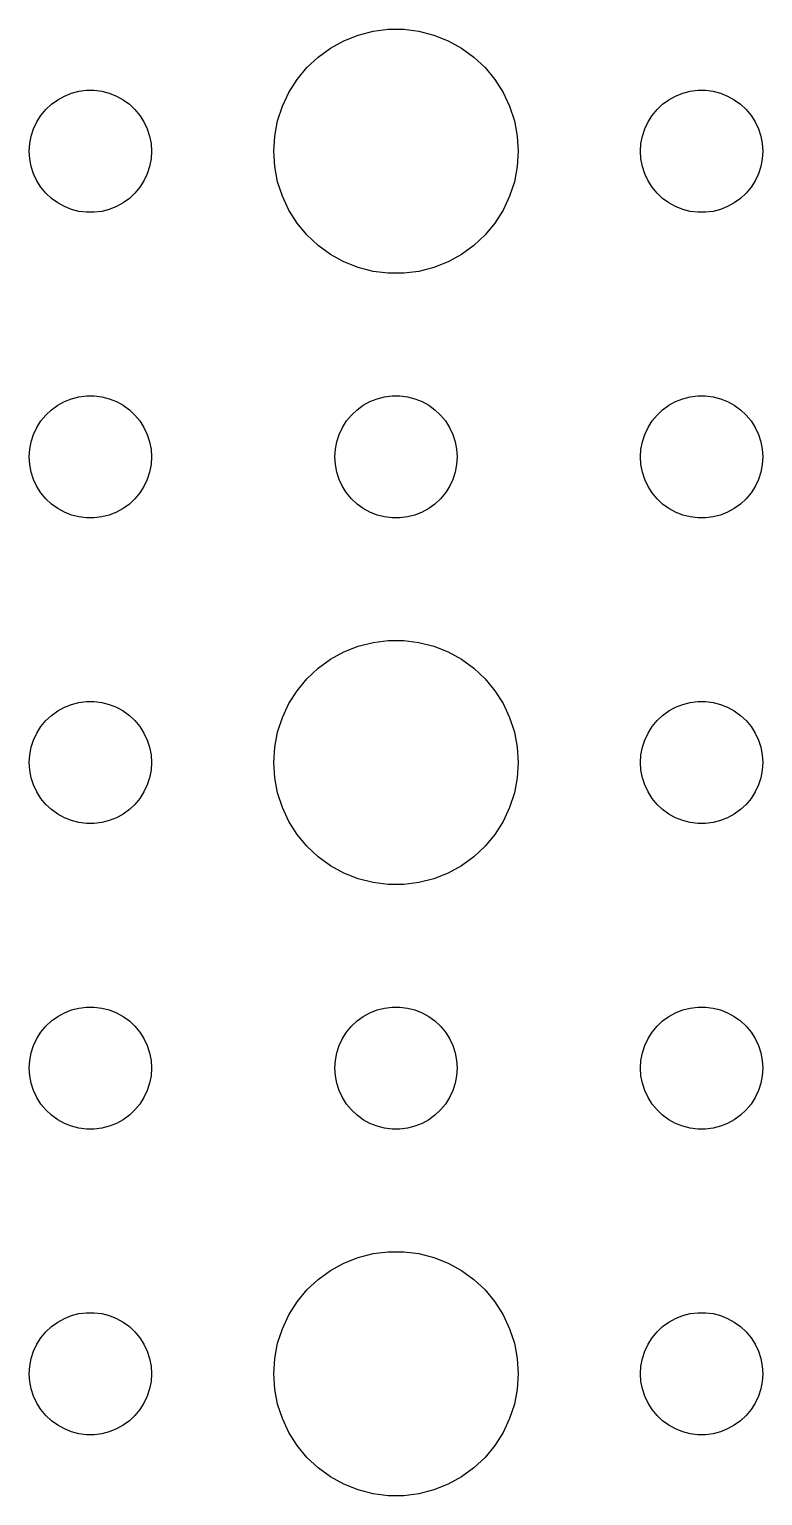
# Model space of a CAD drawing. Header units: metres. Extents: x -157 to 157, y -157 to 157.
# Drawn here: x 6 to 24, y -122.99 to -87.01 of the extents above; entities that cross this region are included whole.
import ezdxf

# ---------------------------------------------------------------- set-up
doc = ezdxf.new("R2010")
doc.units = ezdxf.units.M

msp = doc.modelspace()

# ---------------------------------------------------------------- linework, layer by layer
for p, q in [((14.0729, -87.1468), (14.4379, -87.0531)), ((14.4379, -87.0531), (14.8116, -87.0059)), ((14.8116, -87.0059), (15.1884, -87.0059)), ((15.1884, -87.0059), (15.5621, -87.0531)), ((15.5621, -87.0531), (15.927, -87.1468)), ((13.3925, -87.467), (13.7227, -87.2855)), ((13.7227, -87.2855), (14.0729, -87.1468)), ((15.927, -87.1468), (16.2773, -87.2855)), ((16.2773, -87.2855), (16.6075, -87.467)), ((12.8131, -87.9464), (13.0877, -87.6885)), ((13.0877, -87.6885), (13.3925, -87.467)), ((16.6075, -87.467), (16.9123, -87.6885)), ((16.9123, -87.6885), (17.1869, -87.9464)), ((12.5729, -88.2366), (12.8131, -87.9464)), ((17.1869, -87.9464), (17.427, -88.2366)), ((7.03647, -88.5734), (7.21892, -88.5266)), ((7.21892, -88.5266), (7.40581, -88.503)), ((7.40581, -88.503), (7.59418, -88.503)), ((7.59418, -88.503), (7.78107, -88.5266)), ((7.78107, -88.5266), (7.96352, -88.5734)), ((12.3711, -88.5547), (12.5729, -88.2366)), ((17.427, -88.2366), (17.6289, -88.5547)), ((22.0365, -88.5734), (22.2189, -88.5266)), ((22.2189, -88.5266), (22.4058, -88.503)), ((22.4058, -88.503), (22.5942, -88.503)), ((22.5942, -88.503), (22.7811, -88.5266)), ((22.7811, -88.5266), (22.9635, -88.5734)), ((6.40654, -88.9732), (6.54385, -88.8442)), ((6.54385, -88.8442), (6.69626, -88.7335)), ((6.69626, -88.7335), (6.86133, -88.6428)), ((6.86133, -88.6428), (7.03647, -88.5734)), ((7.96352, -88.5734), (8.13866, -88.6428)), ((8.13866, -88.6428), (8.30373, -88.7335)), ((8.30373, -88.7335), (8.45613, -88.8442)), ((8.45613, -88.8442), (8.59344, -88.9732)), ((12.2107, -88.8956), (12.3711, -88.5547)), ((17.6289, -88.5547), (17.7893, -88.8956)), ((21.4065, -88.9732), (21.5439, -88.8442)), ((21.5439, -88.8442), (21.6963, -88.7335)), ((21.6963, -88.7335), (21.8613, -88.6428)), ((21.8613, -88.6428), (22.0365, -88.5734)), ((22.9635, -88.5734), (23.1387, -88.6428)), ((23.1387, -88.6428), (23.3037, -88.7335)), ((23.3037, -88.7335), (23.4561, -88.8442)), ((23.4561, -88.8442), (23.5934, -88.9732)), ((6.18553, -89.2774), (6.28647, -89.1183)), ((6.28647, -89.1183), (6.40654, -88.9732)), ((8.59344, -88.9732), (8.71352, -89.1183)), ((8.71352, -89.1183), (8.81445, -89.2774)), ((12.0942, -89.2539), (12.2107, -88.8956)), ((17.7893, -88.8956), (17.9057, -89.2539)), ((21.1855, -89.2774), (21.2865, -89.1183)), ((21.2865, -89.1183), (21.4065, -88.9732)), ((23.5934, -88.9732), (23.7135, -89.1183)), ((23.7135, -89.1183), (23.8145, -89.2774)), ((6.04712, -89.627), (6.10533, -89.4478)), ((6.10533, -89.4478), (6.18553, -89.2774)), ((8.81445, -89.2774), (8.89465, -89.4478)), ((8.89465, -89.4478), (8.95287, -89.627)), ((12.0237, -89.624), (12.0942, -89.2539)), ((17.9057, -89.2539), (17.9763, -89.624)), ((21.0471, -89.627), (21.1053, -89.4478)), ((21.1053, -89.4478), (21.1855, -89.2774)), ((23.8145, -89.2774), (23.8947, -89.4478)), ((23.8947, -89.4478), (23.9529, -89.627)), ((6, -90), (6.01183, -89.812)), ((6.01183, -89.812), (6.04712, -89.627)), ((8.95287, -89.627), (8.98816, -89.812)), ((8.98816, -89.812), (9, -90)), ((12, -90), (12.0237, -89.624)), ((17.9763, -89.624), (18, -90)), ((21, -90), (21.0118, -89.812)), ((21.0118, -89.812), (21.0471, -89.627)), ((23.9529, -89.627), (23.9882, -89.812)), ((23.9882, -89.812), (24, -90)), ((6.01183, -90.188), (6, -90)), ((6.04712, -90.373), (6.01183, -90.188)), ((8.98816, -90.188), (8.95287, -90.373)), ((9, -90), (8.98816, -90.188)), ((12.0237, -90.376), (12, -90)), ((18, -90), (17.9763, -90.376)), ((21.0118, -90.188), (21, -90)), ((21.0471, -90.373), (21.0118, -90.188)), ((23.9882, -90.188), (23.9529, -90.373)), ((24, -90), (23.9882, -90.188)), ((6.10533, -90.5522), (6.04712, -90.373)), ((6.18553, -90.7226), (6.10533, -90.5522)), ((8.89465, -90.5522), (8.81445, -90.7226)), ((8.95287, -90.373), (8.89465, -90.5522)), ((12.0942, -90.7461), (12.0237, -90.376)), ((17.9763, -90.376), (17.9057, -90.7461)), ((21.1053, -90.5522), (21.0471, -90.373)), ((21.1855, -90.7226), (21.1053, -90.5522)), ((23.8947, -90.5522), (23.8145, -90.7226)), ((23.9529, -90.373), (23.8947, -90.5522)), ((6.28647, -90.8817), (6.18553, -90.7226)), ((6.40654, -91.0268), (6.28647, -90.8817)), ((6.54385, -91.1558), (6.40654, -91.0268)), ((8.59344, -91.0268), (8.45613, -91.1558)), ((8.71352, -90.8817), (8.59344, -91.0268)), ((8.81445, -90.7226), (8.71352, -90.8817)), ((12.2107, -91.1044), (12.0942, -90.7461)), ((17.9057, -90.7461), (17.7893, -91.1044)), ((21.2865, -90.8817), (21.1855, -90.7226)), ((21.4065, -91.0268), (21.2865, -90.8817)), ((21.5439, -91.1558), (21.4065, -91.0268)), ((23.5934, -91.0268), (23.4561, -91.1558)), ((23.7135, -90.8817), (23.5934, -91.0268)), ((23.8145, -90.7226), (23.7135, -90.8817)), ((6.69626, -91.2665), (6.54385, -91.1558)), ((6.86133, -91.3572), (6.69626, -91.2665)), ((7.03647, -91.4266), (6.86133, -91.3572)), ((8.13866, -91.3572), (7.96352, -91.4266)), ((8.30373, -91.2665), (8.13866, -91.3572)), ((8.45613, -91.1558), (8.30373, -91.2665)), ((12.3711, -91.4453), (12.2107, -91.1044)), ((17.7893, -91.1044), (17.6289, -91.4453)), ((21.6963, -91.2665), (21.5439, -91.1558)), ((21.8613, -91.3572), (21.6963, -91.2665)), ((22.0365, -91.4266), (21.8613, -91.3572)), ((23.1387, -91.3572), (22.9635, -91.4266)), ((23.3037, -91.2665), (23.1387, -91.3572)), ((23.4561, -91.1558), (23.3037, -91.2665)), ((7.21892, -91.4734), (7.03647, -91.4266)), ((7.40581, -91.497), (7.21892, -91.4734)), ((7.59418, -91.497), (7.40581, -91.497)), ((7.78107, -91.4734), (7.59418, -91.497)), ((7.96352, -91.4266), (7.78107, -91.4734)), ((12.5729, -91.7634), (12.3711, -91.4453)), ((12.8131, -92.0536), (12.5729, -91.7634)), ((17.427, -91.7634), (17.1869, -92.0536)), ((17.6289, -91.4453), (17.427, -91.7634)), ((22.2189, -91.4734), (22.0365, -91.4266)), ((22.4058, -91.497), (22.2189, -91.4734)), ((22.5942, -91.497), (22.4058, -91.497)), ((22.7811, -91.4734), (22.5942, -91.497)), ((22.9635, -91.4266), (22.7811, -91.4734)), ((13.0877, -92.3115), (12.8131, -92.0536)), ((17.1869, -92.0536), (16.9123, -92.3115)), ((13.3925, -92.533), (13.0877, -92.3115)), ((16.9123, -92.3115), (16.6075, -92.533)), ((13.7227, -92.7145), (13.3925, -92.533)), ((14.0729, -92.8532), (13.7227, -92.7145)), ((16.2773, -92.7145), (15.927, -92.8532)), ((16.6075, -92.533), (16.2773, -92.7145)), ((14.4379, -92.9469), (14.0729, -92.8532)), ((14.8116, -92.9941), (14.4379, -92.9469)), ((15.1884, -92.9941), (14.8116, -92.9941)), ((15.5621, -92.9469), (15.1884, -92.9941)), ((15.927, -92.8532), (15.5621, -92.9469)), ((6.86133, -96.1428), (7.03647, -96.0734)), ((7.03647, -96.0734), (7.21892, -96.0266)), ((7.21892, -96.0266), (7.40581, -96.003)), ((7.40581, -96.003), (7.59418, -96.003)), ((7.59418, -96.003), (7.78107, -96.0266)), ((7.78107, -96.0266), (7.96352, -96.0734)), ((7.96352, -96.0734), (8.13866, -96.1428)), ((14.3613, -96.1428), (14.5365, -96.0734)), ((14.5365, -96.0734), (14.7189, -96.0266)), ((14.7189, -96.0266), (14.9058, -96.003)), ((14.9058, -96.003), (15.0942, -96.003)), ((15.0942, -96.003), (15.2811, -96.0266)), ((15.2811, -96.0266), (15.4635, -96.0734)), ((15.4635, -96.0734), (15.6387, -96.1428)), ((21.8613, -96.1428), (22.0365, -96.0734)), ((22.0365, -96.0734), (22.2189, -96.0266)), ((22.2189, -96.0266), (22.4058, -96.003)), ((22.4058, -96.003), (22.5942, -96.003)), ((22.5942, -96.003), (22.7811, -96.0266)), ((22.7811, -96.0266), (22.9635, -96.0734)), ((22.9635, -96.0734), (23.1387, -96.1428)), ((6.40654, -96.4732), (6.54385, -96.3442)), ((6.54385, -96.3442), (6.69626, -96.2335)), ((6.69626, -96.2335), (6.86133, -96.1428)), ((8.13866, -96.1428), (8.30373, -96.2335)), ((8.30373, -96.2335), (8.45613, -96.3442)), ((8.45613, -96.3442), (8.59344, -96.4732)), ((13.9065, -96.4732), (14.0439, -96.3442)), ((14.0439, -96.3442), (14.1963, -96.2335)), ((14.1963, -96.2335), (14.3613, -96.1428)), ((15.6387, -96.1428), (15.8037, -96.2335)), ((15.8037, -96.2335), (15.9561, -96.3442)), ((15.9561, -96.3442), (16.0934, -96.4732)), ((21.4065, -96.4732), (21.5439, -96.3442)), ((21.5439, -96.3442), (21.6963, -96.2335)), ((21.6963, -96.2335), (21.8613, -96.1428)), ((23.1387, -96.1428), (23.3037, -96.2335)), ((23.3037, -96.2335), (23.4561, -96.3442)), ((23.4561, -96.3442), (23.5934, -96.4732)), ((6.10533, -96.9478), (6.18553, -96.7774)), ((6.18553, -96.7774), (6.28647, -96.6183)), ((6.28647, -96.6183), (6.40654, -96.4732)), ((8.59344, -96.4732), (8.71352, -96.6183)), ((8.71352, -96.6183), (8.81445, -96.7774)), ((8.81445, -96.7774), (8.89465, -96.9478)), ((13.6053, -96.9478), (13.6855, -96.7774)), ((13.6855, -96.7774), (13.7865, -96.6183)), ((13.7865, -96.6183), (13.9065, -96.4732)), ((16.0934, -96.4732), (16.2135, -96.6183)), ((16.2135, -96.6183), (16.3145, -96.7774)), ((16.3145, -96.7774), (16.3947, -96.9478)), ((21.1053, -96.9478), (21.1855, -96.7774)), ((21.1855, -96.7774), (21.2865, -96.6183)), ((21.2865, -96.6183), (21.4065, -96.4732)), ((23.5934, -96.4732), (23.7135, -96.6183)), ((23.7135, -96.6183), (23.8145, -96.7774)), ((23.8145, -96.7774), (23.8947, -96.9478)), ((6.01183, -97.312), (6.04712, -97.127)), ((6.04712, -97.127), (6.10533, -96.9478)), ((8.89465, -96.9478), (8.95287, -97.127)), ((8.95287, -97.127), (8.98816, -97.312)), ((13.5118, -97.312), (13.5471, -97.127)), ((13.5471, -97.127), (13.6053, -96.9478)), ((16.3947, -96.9478), (16.4529, -97.127)), ((16.4529, -97.127), (16.4882, -97.312)), ((21.0118, -97.312), (21.0471, -97.127)), ((21.0471, -97.127), (21.1053, -96.9478)), ((23.8947, -96.9478), (23.9529, -97.127)), ((23.9529, -97.127), (23.9882, -97.312)), ((6, -97.5), (6.01183, -97.312)), ((6.01183, -97.688), (6, -97.5)), ((8.98816, -97.312), (9, -97.5)), ((9, -97.5), (8.98816, -97.688)), ((13.5, -97.5), (13.5118, -97.312)), ((13.5118, -97.688), (13.5, -97.5)), ((16.4882, -97.312), (16.5, -97.5)), ((16.5, -97.5), (16.4882, -97.688)), ((21, -97.5), (21.0118, -97.312)), ((21.0118, -97.688), (21, -97.5)), ((23.9882, -97.312), (24, -97.5)), ((24, -97.5), (23.9882, -97.688)), ((6.04712, -97.873), (6.01183, -97.688)), ((6.10533, -98.0522), (6.04712, -97.873)), ((8.95287, -97.873), (8.89465, -98.0522)), ((8.98816, -97.688), (8.95287, -97.873)), ((13.5471, -97.873), (13.5118, -97.688)), ((13.6053, -98.0522), (13.5471, -97.873)), ((16.4529, -97.873), (16.3947, -98.0522)), ((16.4882, -97.688), (16.4529, -97.873)), ((21.0471, -97.873), (21.0118, -97.688)), ((21.1053, -98.0522), (21.0471, -97.873)), ((23.9529, -97.873), (23.8947, -98.0522)), ((23.9882, -97.688), (23.9529, -97.873)), ((6.18553, -98.2226), (6.10533, -98.0522)), ((6.28647, -98.3817), (6.18553, -98.2226)), ((8.81445, -98.2226), (8.71352, -98.3817)), ((8.89465, -98.0522), (8.81445, -98.2226)), ((13.6855, -98.2226), (13.6053, -98.0522)), ((13.7865, -98.3817), (13.6855, -98.2226)), ((16.3145, -98.2226), (16.2135, -98.3817)), ((16.3947, -98.0522), (16.3145, -98.2226)), ((21.1855, -98.2226), (21.1053, -98.0522)), ((21.2865, -98.3817), (21.1855, -98.2226)), ((23.8145, -98.2226), (23.7135, -98.3817)), ((23.8947, -98.0522), (23.8145, -98.2226)), ((6.40654, -98.5268), (6.28647, -98.3817)), ((6.54385, -98.6558), (6.40654, -98.5268)), ((8.59344, -98.5268), (8.45613, -98.6558)), ((8.71352, -98.3817), (8.59344, -98.5268)), ((13.9065, -98.5268), (13.7865, -98.3817)), ((14.0439, -98.6558), (13.9065, -98.5268)), ((16.0934, -98.5268), (15.9561, -98.6558)), ((16.2135, -98.3817), (16.0934, -98.5268)), ((21.4065, -98.5268), (21.2865, -98.3817)), ((21.5439, -98.6558), (21.4065, -98.5268)), ((23.5934, -98.5268), (23.4561, -98.6558)), ((23.7135, -98.3817), (23.5934, -98.5268)), ((6.69626, -98.7665), (6.54385, -98.6558)), ((6.86133, -98.8572), (6.69626, -98.7665)), ((7.03647, -98.9266), (6.86133, -98.8572)), ((7.21892, -98.9734), (7.03647, -98.9266)), ((7.96352, -98.9266), (7.78107, -98.9734)), ((8.13866, -98.8572), (7.96352, -98.9266)), ((8.30373, -98.7665), (8.13866, -98.8572)), ((8.45613, -98.6558), (8.30373, -98.7665)), ((14.1963, -98.7665), (14.0439, -98.6558)), ((14.3613, -98.8572), (14.1963, -98.7665)), ((14.5365, -98.9266), (14.3613, -98.8572)), ((14.7189, -98.9734), (14.5365, -98.9266)), ((15.4635, -98.9266), (15.2811, -98.9734)), ((15.6387, -98.8572), (15.4635, -98.9266)), ((15.8037, -98.7665), (15.6387, -98.8572)), ((15.9561, -98.6558), (15.8037, -98.7665)), ((21.6963, -98.7665), (21.5439, -98.6558)), ((21.8613, -98.8572), (21.6963, -98.7665)), ((22.0365, -98.9266), (21.8613, -98.8572)), ((22.2189, -98.9734), (22.0365, -98.9266)), ((22.9635, -98.9266), (22.7811, -98.9734)), ((23.1387, -98.8572), (22.9635, -98.9266)), ((23.3037, -98.7665), (23.1387, -98.8572)), ((23.4561, -98.6558), (23.3037, -98.7665)), ((7.40581, -98.997), (7.21892, -98.9734)), ((7.59418, -98.997), (7.40581, -98.997)), ((7.78107, -98.9734), (7.59418, -98.997)), ((14.9058, -98.997), (14.7189, -98.9734)), ((15.0942, -98.997), (14.9058, -98.997)), ((15.2811, -98.9734), (15.0942, -98.997)), ((22.4058, -98.997), (22.2189, -98.9734)), ((22.5942, -98.997), (22.4058, -98.997)), ((22.7811, -98.9734), (22.5942, -98.997)), ((13.7227, -102.286), (14.0729, -102.147)), ((14.0729, -102.147), (14.4379, -102.053)), ((14.4379, -102.053), (14.8116, -102.006)), ((14.8116, -102.006), (15.1884, -102.006)), ((15.1884, -102.006), (15.5621, -102.053)), ((15.5621, -102.053), (15.927, -102.147)), ((15.927, -102.147), (16.2773, -102.286)), ((13.0877, -102.688), (13.3925, -102.467)), ((13.3925, -102.467), (13.7227, -102.286)), ((16.2773, -102.286), (16.6075, -102.467)), ((16.6075, -102.467), (16.9123, -102.688)), ((12.8131, -102.946), (13.0877, -102.688)), ((16.9123, -102.688), (17.1869, -102.946)), ((12.3711, -103.555), (12.5729, -103.237)), ((12.5729, -103.237), (12.8131, -102.946)), ((17.1869, -102.946), (17.427, -103.237)), ((17.427, -103.237), (17.6289, -103.555)), ((6.69626, -103.734), (6.86133, -103.643)), ((6.86133, -103.643), (7.03647, -103.573)), ((7.03647, -103.573), (7.21892, -103.527)), ((7.21892, -103.527), (7.40581, -103.503)), ((7.40581, -103.503), (7.59418, -103.503)), ((7.59418, -103.503), (7.78107, -103.527)), ((7.78107, -103.527), (7.96352, -103.573)), ((7.96352, -103.573), (8.13866, -103.643)), ((8.13866, -103.643), (8.30373, -103.734)), ((12.2107, -103.896), (12.3711, -103.555)), ((17.6289, -103.555), (17.7893, -103.896)), ((21.6963, -103.734), (21.8613, -103.643)), ((21.8613, -103.643), (22.0365, -103.573)), ((22.0365, -103.573), (22.2189, -103.527)), ((22.2189, -103.527), (22.4058, -103.503)), ((22.4058, -103.503), (22.5942, -103.503)), ((22.5942, -103.503), (22.7811, -103.527)), ((22.7811, -103.527), (22.9635, -103.573)), ((22.9635, -103.573), (23.1387, -103.643)), ((23.1387, -103.643), (23.3037, -103.734)), ((6.28647, -104.118), (6.40654, -103.973)), ((6.40654, -103.973), (6.54385, -103.844)), ((6.54385, -103.844), (6.69626, -103.734)), ((8.30373, -103.734), (8.45613, -103.844)), ((8.45613, -103.844), (8.59344, -103.973)), ((8.59344, -103.973), (8.71352, -104.118)), ((12.0942, -104.254), (12.2107, -103.896)), ((17.7893, -103.896), (17.9057, -104.254)), ((21.2865, -104.118), (21.4065, -103.973)), ((21.4065, -103.973), (21.5439, -103.844)), ((21.5439, -103.844), (21.6963, -103.734)), ((23.3037, -103.734), (23.4561, -103.844)), ((23.4561, -103.844), (23.5934, -103.973)), ((23.5934, -103.973), (23.7135, -104.118)), ((6.10533, -104.448), (6.18553, -104.277)), ((6.18553, -104.277), (6.28647, -104.118)), ((8.71352, -104.118), (8.81445, -104.277)), ((8.81445, -104.277), (8.89465, -104.448)), ((12.0237, -104.624), (12.0942, -104.254)), ((17.9057, -104.254), (17.9763, -104.624)), ((21.1053, -104.448), (21.1855, -104.277)), ((21.1855, -104.277), (21.2865, -104.118)), ((23.7135, -104.118), (23.8145, -104.277)), ((23.8145, -104.277), (23.8947, -104.448)), ((6.01183, -104.812), (6.04712, -104.627)), ((6.04712, -104.627), (6.10533, -104.448)), ((8.89465, -104.448), (8.95287, -104.627)), ((8.95287, -104.627), (8.98816, -104.812)), ((12, -105), (12.0237, -104.624)), ((17.9763, -104.624), (18, -105)), ((21.0118, -104.812), (21.0471, -104.627)), ((21.0471, -104.627), (21.1053, -104.448)), ((23.8947, -104.448), (23.9529, -104.627)), ((23.9529, -104.627), (23.9882, -104.812)), ((6, -105), (6.01183, -104.812)), ((6.01183, -105.188), (6, -105)), ((8.98816, -104.812), (9, -105)), ((9, -105), (8.98816, -105.188)), ((12.0237, -105.376), (12, -105)), ((18, -105), (17.9763, -105.376)), ((21, -105), (21.0118, -104.812)), ((21.0118, -105.188), (21, -105)), ((23.9882, -104.812), (24, -105)), ((24, -105), (23.9882, -105.188)), ((6.04712, -105.373), (6.01183, -105.188)), ((6.10533, -105.552), (6.04712, -105.373)), ((8.95287, -105.373), (8.89465, -105.552)), ((8.98816, -105.188), (8.95287, -105.373)), ((12.0942, -105.746), (12.0237, -105.376)), ((17.9763, -105.376), (17.9057, -105.746)), ((21.0471, -105.373), (21.0118, -105.188)), ((21.1053, -105.552), (21.0471, -105.373)), ((23.9529, -105.373), (23.8947, -105.552)), ((23.9882, -105.188), (23.9529, -105.373)), ((6.18553, -105.723), (6.10533, -105.552)), ((6.28647, -105.882), (6.18553, -105.723)), ((8.81445, -105.723), (8.71352, -105.882)), ((8.89465, -105.552), (8.81445, -105.723)), ((12.2107, -106.104), (12.0942, -105.746)), ((17.9057, -105.746), (17.7893, -106.104)), ((21.1855, -105.723), (21.1053, -105.552)), ((21.2865, -105.882), (21.1855, -105.723)), ((23.8145, -105.723), (23.7135, -105.882)), ((23.8947, -105.552), (23.8145, -105.723)), ((6.40654, -106.027), (6.28647, -105.882)), ((6.54385, -106.156), (6.40654, -106.027)), ((6.69626, -106.266), (6.54385, -106.156)), ((8.45613, -106.156), (8.30373, -106.266)), ((8.59344, -106.027), (8.45613, -106.156)), ((8.71352, -105.882), (8.59344, -106.027)), ((12.3711, -106.445), (12.2107, -106.104)), ((17.7893, -106.104), (17.6289, -106.445)), ((21.4065, -106.027), (21.2865, -105.882)), ((21.5439, -106.156), (21.4065, -106.027)), ((21.6963, -106.266), (21.5439, -106.156)), ((23.4561, -106.156), (23.3037, -106.266)), ((23.5934, -106.027), (23.4561, -106.156)), ((23.7135, -105.882), (23.5934, -106.027)), ((6.86133, -106.357), (6.69626, -106.266)), ((7.03647, -106.427), (6.86133, -106.357)), ((7.21892, -106.473), (7.03647, -106.427)), ((7.40581, -106.497), (7.21892, -106.473)), ((7.59418, -106.497), (7.40581, -106.497)), ((7.78107, -106.473), (7.59418, -106.497)), ((7.96352, -106.427), (7.78107, -106.473)), ((8.13866, -106.357), (7.96352, -106.427)), ((8.30373, -106.266), (8.13866, -106.357)), ((12.5729, -106.763), (12.3711, -106.445)), ((17.6289, -106.445), (17.427, -106.763)), ((21.8613, -106.357), (21.6963, -106.266)), ((22.0365, -106.427), (21.8613, -106.357)), ((22.2189, -106.473), (22.0365, -106.427)), ((22.4058, -106.497), (22.2189, -106.473)), ((22.5942, -106.497), (22.4058, -106.497)), ((22.7811, -106.473), (22.5942, -106.497)), ((22.9635, -106.427), (22.7811, -106.473)), ((23.1387, -106.357), (22.9635, -106.427)), ((23.3037, -106.266), (23.1387, -106.357)), ((12.8131, -107.054), (12.5729, -106.763)), ((17.427, -106.763), (17.1869, -107.054)), ((13.0877, -107.312), (12.8131, -107.054)), ((17.1869, -107.054), (16.9123, -107.312)), ((13.3925, -107.533), (13.0877, -107.312)), ((13.7227, -107.714), (13.3925, -107.533)), ((16.6075, -107.533), (16.2773, -107.714)), ((16.9123, -107.312), (16.6075, -107.533)), ((14.0729, -107.853), (13.7227, -107.714)), ((14.4379, -107.947), (14.0729, -107.853)), ((14.8116, -107.994), (14.4379, -107.947)), ((15.5621, -107.947), (15.1884, -107.994)), ((15.927, -107.853), (15.5621, -107.947)), ((16.2773, -107.714), (15.927, -107.853)), ((15.1884, -107.994), (14.8116, -107.994)), ((6.69626, -111.234), (6.86133, -111.143)), ((6.86133, -111.143), (7.03647, -111.073)), ((7.03647, -111.073), (7.21892, -111.027)), ((7.21892, -111.027), (7.40581, -111.003)), ((7.40581, -111.003), (7.59418, -111.003)), ((7.59418, -111.003), (7.78107, -111.027)), ((7.78107, -111.027), (7.96352, -111.073)), ((7.96352, -111.073), (8.13866, -111.143)), ((8.13866, -111.143), (8.30373, -111.234)), ((14.1963, -111.234), (14.3613, -111.143)), ((14.3613, -111.143), (14.5365, -111.073)), ((14.5365, -111.073), (14.7189, -111.027)), ((14.7189, -111.027), (14.9058, -111.003)), ((14.9058, -111.003), (15.0942, -111.003)), ((15.0942, -111.003), (15.2811, -111.027)), ((15.2811, -111.027), (15.4635, -111.073)), ((15.4635, -111.073), (15.6387, -111.143)), ((15.6387, -111.143), (15.8037, -111.234)), ((21.6963, -111.234), (21.8613, -111.143)), ((21.8613, -111.143), (22.0365, -111.073)), ((22.0365, -111.073), (22.2189, -111.027)), ((22.2189, -111.027), (22.4058, -111.003)), ((22.4058, -111.003), (22.5942, -111.003)), ((22.5942, -111.003), (22.7811, -111.027)), ((22.7811, -111.027), (22.9635, -111.073)), ((22.9635, -111.073), (23.1387, -111.143)), ((23.1387, -111.143), (23.3037, -111.234)), ((6.28647, -111.618), (6.40654, -111.473)), ((6.40654, -111.473), (6.54385, -111.344)), ((6.54385, -111.344), (6.69626, -111.234)), ((8.30373, -111.234), (8.45613, -111.344)), ((8.45613, -111.344), (8.59344, -111.473)), ((8.59344, -111.473), (8.71352, -111.618)), ((13.7865, -111.618), (13.9065, -111.473)), ((13.9065, -111.473), (14.0439, -111.344)), ((14.0439, -111.344), (14.1963, -111.234)), ((15.8037, -111.234), (15.9561, -111.344)), ((15.9561, -111.344), (16.0934, -111.473)), ((16.0934, -111.473), (16.2135, -111.618)), ((21.2865, -111.618), (21.4065, -111.473)), ((21.4065, -111.473), (21.5439, -111.344)), ((21.5439, -111.344), (21.6963, -111.234)), ((23.3037, -111.234), (23.4561, -111.344)), ((23.4561, -111.344), (23.5934, -111.473)), ((23.5934, -111.473), (23.7135, -111.618)), ((6.10533, -111.948), (6.18553, -111.777)), ((6.18553, -111.777), (6.28647, -111.618)), ((8.71352, -111.618), (8.81445, -111.777)), ((8.81445, -111.777), (8.89465, -111.948)), ((13.6053, -111.948), (13.6855, -111.777)), ((13.6855, -111.777), (13.7865, -111.618)), ((16.2135, -111.618), (16.3145, -111.777)), ((16.3145, -111.777), (16.3947, -111.948)), ((21.1053, -111.948), (21.1855, -111.777)), ((21.1855, -111.777), (21.2865, -111.618)), ((23.7135, -111.618), (23.8145, -111.777)), ((23.8145, -111.777), (23.8947, -111.948)), ((6.01183, -112.312), (6.04712, -112.127)), ((6.04712, -112.127), (6.10533, -111.948)), ((8.89465, -111.948), (8.95287, -112.127)), ((8.95287, -112.127), (8.98816, -112.312)), ((13.5118, -112.312), (13.5471, -112.127)), ((13.5471, -112.127), (13.6053, -111.948)), ((16.3947, -111.948), (16.4529, -112.127)), ((16.4529, -112.127), (16.4882, -112.312)), ((21.0118, -112.312), (21.0471, -112.127)), ((21.0471, -112.127), (21.1053, -111.948)), ((23.8947, -111.948), (23.9529, -112.127)), ((23.9529, -112.127), (23.9882, -112.312)), ((6, -112.5), (6.01183, -112.312)), ((6.01183, -112.688), (6, -112.5)), ((8.98816, -112.312), (9, -112.5)), ((9, -112.5), (8.98816, -112.688)), ((13.5, -112.5), (13.5118, -112.312)), ((13.5118, -112.688), (13.5, -112.5)), ((16.4882, -112.312), (16.5, -112.5)), ((16.5, -112.5), (16.4882, -112.688)), ((21, -112.5), (21.0118, -112.312)), ((21.0118, -112.688), (21, -112.5)), ((23.9882, -112.312), (24, -112.5)), ((24, -112.5), (23.9882, -112.688)), ((6.04712, -112.873), (6.01183, -112.688)), ((6.10533, -113.052), (6.04712, -112.873)), ((8.95287, -112.873), (8.89465, -113.052)), ((8.98816, -112.688), (8.95287, -112.873)), ((13.5471, -112.873), (13.5118, -112.688)), ((13.6053, -113.052), (13.5471, -112.873)), ((16.4529, -112.873), (16.3947, -113.052)), ((16.4882, -112.688), (16.4529, -112.873)), ((21.0471, -112.873), (21.0118, -112.688)), ((21.1053, -113.052), (21.0471, -112.873)), ((23.9529, -112.873), (23.8947, -113.052)), ((23.9882, -112.688), (23.9529, -112.873)), ((6.18553, -113.223), (6.10533, -113.052)), ((6.28647, -113.382), (6.18553, -113.223)), ((8.81445, -113.223), (8.71352, -113.382)), ((8.89465, -113.052), (8.81445, -113.223)), ((13.6855, -113.223), (13.6053, -113.052)), ((13.7865, -113.382), (13.6855, -113.223)), ((16.3145, -113.223), (16.2135, -113.382)), ((16.3947, -113.052), (16.3145, -113.223)), ((21.1855, -113.223), (21.1053, -113.052)), ((21.2865, -113.382), (21.1855, -113.223)), ((23.8145, -113.223), (23.7135, -113.382)), ((23.8947, -113.052), (23.8145, -113.223)), ((6.40654, -113.527), (6.28647, -113.382)), ((6.54385, -113.656), (6.40654, -113.527)), ((6.69626, -113.766), (6.54385, -113.656)), ((8.45613, -113.656), (8.30373, -113.766)), ((8.59344, -113.527), (8.45613, -113.656)), ((8.71352, -113.382), (8.59344, -113.527)), ((13.9065, -113.527), (13.7865, -113.382)), ((14.0439, -113.656), (13.9065, -113.527)), ((14.1963, -113.766), (14.0439, -113.656)), ((15.9561, -113.656), (15.8037, -113.766)), ((16.0934, -113.527), (15.9561, -113.656)), ((16.2135, -113.382), (16.0934, -113.527)), ((21.4065, -113.527), (21.2865, -113.382)), ((21.5439, -113.656), (21.4065, -113.527)), ((21.6963, -113.766), (21.5439, -113.656)), ((23.4561, -113.656), (23.3037, -113.766)), ((23.5934, -113.527), (23.4561, -113.656)), ((23.7135, -113.382), (23.5934, -113.527)), ((6.86133, -113.857), (6.69626, -113.766)), ((7.03647, -113.927), (6.86133, -113.857)), ((7.21892, -113.973), (7.03647, -113.927)), ((7.40581, -113.997), (7.21892, -113.973)), ((7.59418, -113.997), (7.40581, -113.997)), ((7.78107, -113.973), (7.59418, -113.997)), ((7.96352, -113.927), (7.78107, -113.973)), ((8.13866, -113.857), (7.96352, -113.927)), ((8.30373, -113.766), (8.13866, -113.857)), ((14.3613, -113.857), (14.1963, -113.766)), ((14.5365, -113.927), (14.3613, -113.857)), ((14.7189, -113.973), (14.5365, -113.927)), ((14.9058, -113.997), (14.7189, -113.973)), ((15.0942, -113.997), (14.9058, -113.997)), ((15.2811, -113.973), (15.0942, -113.997)), ((15.4635, -113.927), (15.2811, -113.973)), ((15.6387, -113.857), (15.4635, -113.927)), ((15.8037, -113.766), (15.6387, -113.857)), ((21.8613, -113.857), (21.6963, -113.766)), ((22.0365, -113.927), (21.8613, -113.857)), ((22.2189, -113.973), (22.0365, -113.927)), ((22.4058, -113.997), (22.2189, -113.973)), ((22.5942, -113.997), (22.4058, -113.997)), ((22.7811, -113.973), (22.5942, -113.997)), ((22.9635, -113.927), (22.7811, -113.973)), ((23.1387, -113.857), (22.9635, -113.927)), ((23.3037, -113.766), (23.1387, -113.857)), ((13.3925, -117.467), (13.7227, -117.286)), ((13.7227, -117.286), (14.0729, -117.147)), ((14.0729, -117.147), (14.4379, -117.053)), ((14.4379, -117.053), (14.8116, -117.006)), ((14.8116, -117.006), (15.1884, -117.006)), ((15.1884, -117.006), (15.5621, -117.053)), ((15.5621, -117.053), (15.927, -117.147)), ((15.927, -117.147), (16.2773, -117.286)), ((16.2773, -117.286), (16.6075, -117.467)), ((13.0877, -117.688), (13.3925, -117.467)), ((16.6075, -117.467), (16.9123, -117.688)), ((12.5729, -118.237), (12.8131, -117.946)), ((12.8131, -117.946), (13.0877, -117.688)), ((16.9123, -117.688), (17.1869, -117.946)), ((17.1869, -117.946), (17.427, -118.237)), ((12.3711, -118.555), (12.5729, -118.237)), ((17.427, -118.237), (17.6289, -118.555)), ((6.54385, -118.844), (6.69626, -118.734)), ((6.69626, -118.734), (6.86133, -118.643)), ((6.86133, -118.643), (7.03647, -118.573)), ((7.03647, -118.573), (7.21892, -118.527)), ((7.21892, -118.527), (7.40581, -118.503)), ((7.40581, -118.503), (7.59418, -118.503)), ((7.59418, -118.503), (7.78107, -118.527)), ((7.78107, -118.527), (7.96352, -118.573)), ((7.96352, -118.573), (8.13866, -118.643)), ((8.13866, -118.643), (8.30373, -118.734)), ((8.30373, -118.734), (8.45613, -118.844)), ((12.2107, -118.896), (12.3711, -118.555)), ((17.6289, -118.555), (17.7893, -118.896)), ((21.5439, -118.844), (21.6963, -118.734)), ((21.6963, -118.734), (21.8613, -118.643)), ((21.8613, -118.643), (22.0365, -118.573)), ((22.0365, -118.573), (22.2189, -118.527)), ((22.2189, -118.527), (22.4058, -118.503)), ((22.4058, -118.503), (22.5942, -118.503)), ((22.5942, -118.503), (22.7811, -118.527)), ((22.7811, -118.527), (22.9635, -118.573)), ((22.9635, -118.573), (23.1387, -118.643)), ((23.1387, -118.643), (23.3037, -118.734)), ((23.3037, -118.734), (23.4561, -118.844)), ((6.18553, -119.277), (6.28647, -119.118)), ((6.28647, -119.118), (6.40654, -118.973)), ((6.40654, -118.973), (6.54385, -118.844)), ((8.45613, -118.844), (8.59344, -118.973)), ((8.59344, -118.973), (8.71352, -119.118)), ((8.71352, -119.118), (8.81445, -119.277)), ((12.0942, -119.254), (12.2107, -118.896)), ((17.7893, -118.896), (17.9057, -119.254)), ((21.1855, -119.277), (21.2865, -119.118)), ((21.2865, -119.118), (21.4065, -118.973)), ((21.4065, -118.973), (21.5439, -118.844)), ((23.4561, -118.844), (23.5934, -118.973)), ((23.5934, -118.973), (23.7135, -119.118)), ((23.7135, -119.118), (23.8145, -119.277)), ((6.04712, -119.627), (6.10533, -119.448)), ((6.10533, -119.448), (6.18553, -119.277)), ((8.81445, -119.277), (8.89465, -119.448)), ((8.89465, -119.448), (8.95287, -119.627)), ((12.0237, -119.624), (12.0942, -119.254)), ((17.9057, -119.254), (17.9763, -119.624)), ((21.0471, -119.627), (21.1053, -119.448)), ((21.1053, -119.448), (21.1855, -119.277)), ((23.8145, -119.277), (23.8947, -119.448)), ((23.8947, -119.448), (23.9529, -119.627)), ((6, -120), (6.01183, -119.812)), ((6.01183, -119.812), (6.04712, -119.627)), ((8.95287, -119.627), (8.98816, -119.812)), ((8.98816, -119.812), (9, -120)), ((12, -120), (12.0237, -119.624)), ((17.9763, -119.624), (18, -120)), ((21, -120), (21.0118, -119.812)), ((21.0118, -119.812), (21.0471, -119.627)), ((23.9529, -119.627), (23.9882, -119.812)), ((23.9882, -119.812), (24, -120)), ((6.01183, -120.188), (6, -120)), ((6.04712, -120.373), (6.01183, -120.188)), ((8.98816, -120.188), (8.95287, -120.373)), ((9, -120), (8.98816, -120.188)), ((12.0237, -120.376), (12, -120)), ((18, -120), (17.9763, -120.376)), ((21.0118, -120.188), (21, -120)), ((21.0471, -120.373), (21.0118, -120.188)), ((23.9882, -120.188), (23.9529, -120.373)), ((24, -120), (23.9882, -120.188)), ((6.10533, -120.552), (6.04712, -120.373)), ((6.18553, -120.723), (6.10533, -120.552)), ((8.89465, -120.552), (8.81445, -120.723)), ((8.95287, -120.373), (8.89465, -120.552)), ((12.0942, -120.746), (12.0237, -120.376)), ((17.9763, -120.376), (17.9057, -120.746)), ((21.1053, -120.552), (21.0471, -120.373)), ((21.1855, -120.723), (21.1053, -120.552)), ((23.8947, -120.552), (23.8145, -120.723)), ((23.9529, -120.373), (23.8947, -120.552)), ((6.28647, -120.882), (6.18553, -120.723)), ((6.40654, -121.027), (6.28647, -120.882)), ((8.71352, -120.882), (8.59344, -121.027)), ((8.81445, -120.723), (8.71352, -120.882)), ((12.2107, -121.104), (12.0942, -120.746)), ((17.9057, -120.746), (17.7893, -121.104)), ((21.2865, -120.882), (21.1855, -120.723)), ((21.4065, -121.027), (21.2865, -120.882)), ((23.7135, -120.882), (23.5934, -121.027)), ((23.8145, -120.723), (23.7135, -120.882)), ((6.54385, -121.156), (6.40654, -121.027)), ((6.69626, -121.266), (6.54385, -121.156)), ((6.86133, -121.357), (6.69626, -121.266)), ((8.30373, -121.266), (8.13866, -121.357)), ((8.45613, -121.156), (8.30373, -121.266)), ((8.59344, -121.027), (8.45613, -121.156)), ((12.3711, -121.445), (12.2107, -121.104)), ((17.7893, -121.104), (17.6289, -121.445)), ((21.5439, -121.156), (21.4065, -121.027)), ((21.6963, -121.266), (21.5439, -121.156)), ((21.8613, -121.357), (21.6963, -121.266)), ((23.3037, -121.266), (23.1387, -121.357)), ((23.4561, -121.156), (23.3037, -121.266)), ((23.5934, -121.027), (23.4561, -121.156)), ((7.03647, -121.427), (6.86133, -121.357)), ((7.21892, -121.473), (7.03647, -121.427)), ((7.40581, -121.497), (7.21892, -121.473)), ((7.59418, -121.497), (7.40581, -121.497)), ((7.78107, -121.473), (7.59418, -121.497)), ((7.96352, -121.427), (7.78107, -121.473)), ((8.13866, -121.357), (7.96352, -121.427)), ((12.5729, -121.763), (12.3711, -121.445)), ((17.6289, -121.445), (17.427, -121.763)), ((22.0365, -121.427), (21.8613, -121.357)), ((22.2189, -121.473), (22.0365, -121.427)), ((22.4058, -121.497), (22.2189, -121.473)), ((22.5942, -121.497), (22.4058, -121.497)), ((22.7811, -121.473), (22.5942, -121.497)), ((22.9635, -121.427), (22.7811, -121.473)), ((23.1387, -121.357), (22.9635, -121.427)), ((12.8131, -122.054), (12.5729, -121.763)), ((17.427, -121.763), (17.1869, -122.054)), ((13.0877, -122.312), (12.8131, -122.054)), ((13.3925, -122.533), (13.0877, -122.312)), ((16.9123, -122.312), (16.6075, -122.533)), ((17.1869, -122.054), (16.9123, -122.312)), ((13.7227, -122.714), (13.3925, -122.533)), ((14.0729, -122.853), (13.7227, -122.714)), ((16.2773, -122.714), (15.927, -122.853)), ((16.6075, -122.533), (16.2773, -122.714)), ((14.4379, -122.947), (14.0729, -122.853)), ((14.8116, -122.994), (14.4379, -122.947)), ((15.1884, -122.994), (14.8116, -122.994)), ((15.5621, -122.947), (15.1884, -122.994)), ((15.927, -122.853), (15.5621, -122.947))]:
    msp.add_line(p, q)

doc.saveas('drawing.dxf')
